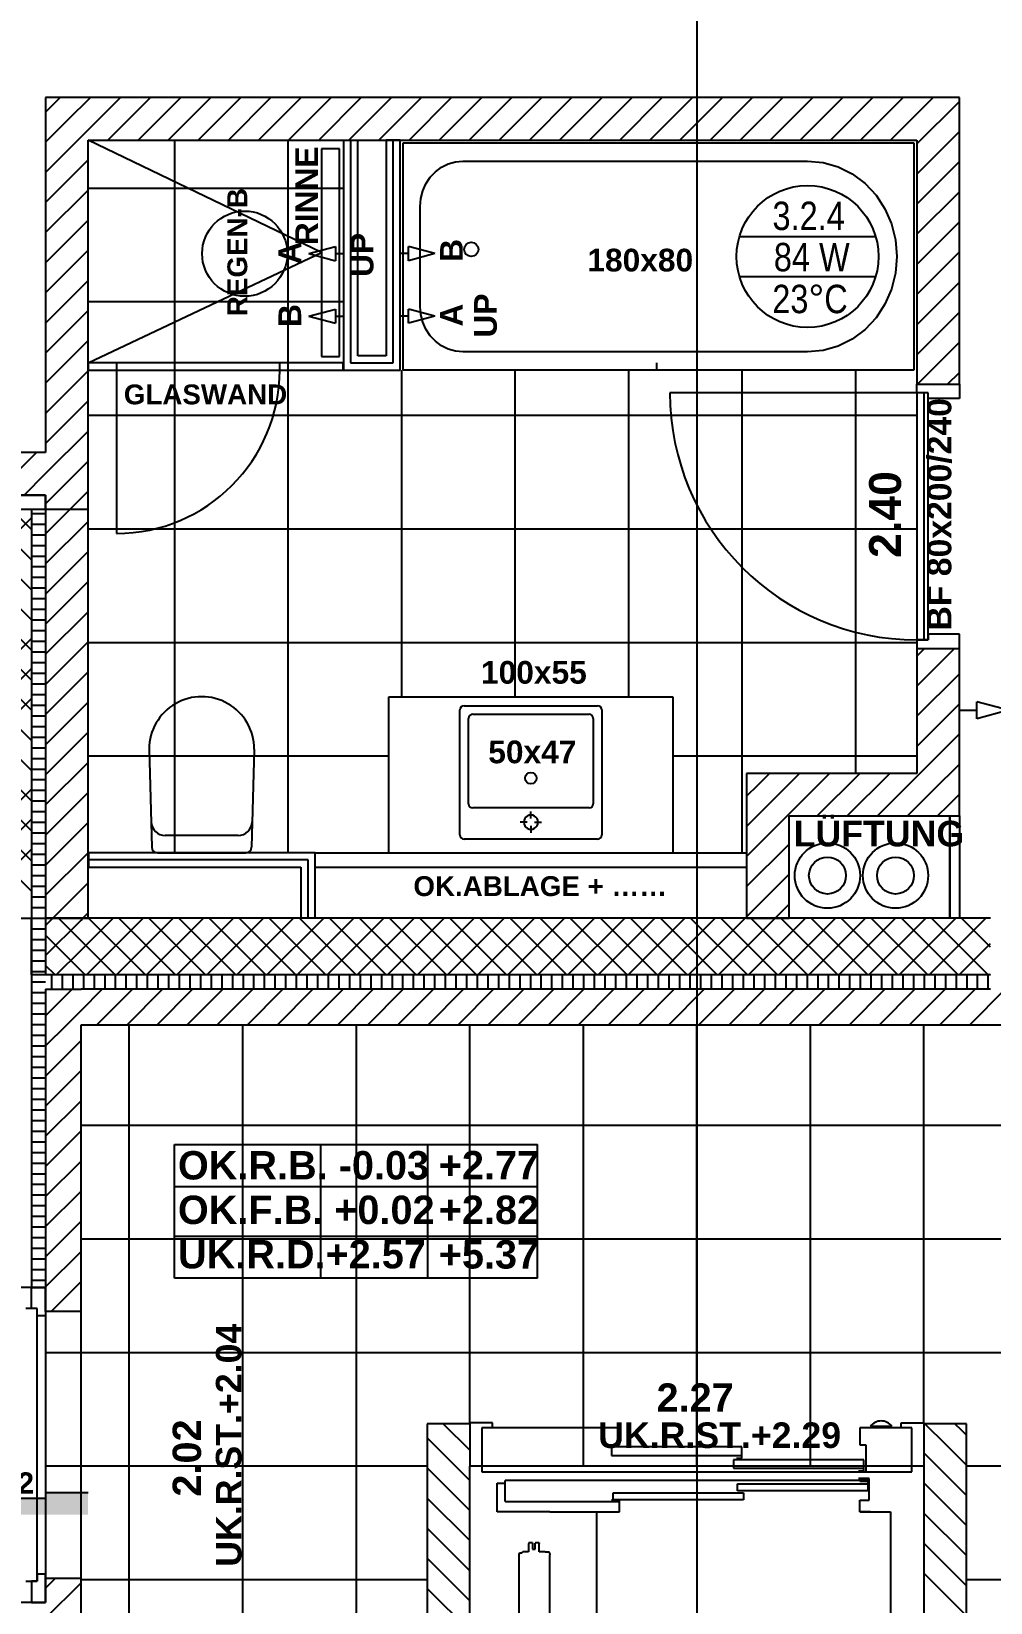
# Model space of a CAD drawing. Extents: x -13068 to 19137, y -13507 to 12485.
# Drawn here: x -2345 to 1035, y 345 to 5878 of the extents above; entities that cross this region are included whole.
import ezdxf

# ---------------------------------------------------------------- set-up
doc = ezdxf.new("R2010")
doc.units = 0
doc.header["$LTSCALE"] = 50
for name, color, linetype, lineweight, true_color in [('A04_1.OGHaus 7$0$010 Aussenwände', 9, 'Continuous', 25, 0x808080), ('A04_1.OGHaus 7$0$010 Türen', 9, 'Continuous', 25, 0x808080), ('A04_1.OGHaus 7$0$015 Innenwände', 9, 'Continuous', 25, 0x808080), ('A04_1.OGHaus 7$0$015 Innenwände Bauteilschraffuren', 9, 'Continuous', 25, 0x808080), ('A04_1.OGHaus 7$0$015 Innenwände Schichttrennlinien', 9, 'Continuous', 25, 0x808080), ('A04_1.OGHaus 7$0$060 Möbel Einbau', 9, 'Continuous', 25, 0x808080), ('A04_1.OGHaus 7$0$090 Schraffuren', 9, 'Continuous', 25, 0x808080), ('A04_1.OGHaus 7$0$090 Schraffuren Bauteilschraffuren', 9, 'Continuous', 25, 0x808080), ('A04_1.OGHaus 7$0$155 Beschriftungen Projekt', 9, 'Continuous', 25, 0x808080), ('A04_1.OGHaus 7$0$155 Beschriftungen Projekt Bauteilschraffuren', 9, 'Continuous', 25, 0x808080), ('H-RAUMNUMMERN', 240, 'Continuous', 25, 0xff003f), ('MRI XREF', 9, 'Continuous', 25, 0x808080)]:
    doc.layers.add(name, color=color, linetype=linetype, lineweight=lineweight, true_color=true_color)
doc.styles.add('MRI', font='ARIALN.TTF')
doc.styles.get("Standard").update_dxf_attribs({"font": 'ARIALN.TTF'})

# ---------------------------------------------------------------- blocks, each defined once
blk = doc.blocks.new('Blockreferenz-A0MMLJN3LK', base_point=(-11667.3, -13506.6))
at = {"layer": 'A04_1.OGHaus 7$0$010 Aussenwände', "color": 0, "linetype": 'ByBlock', "lineweight": -2}
blk.add_line((0, 11415), (0, -11415), dxfattribs=at)
at = {"layer": 'A04_1.OGHaus 7$0$010 Türen', "color": 0, "linetype": 'ByBlock', "lineweight": -2}
for p, q in [((775, 4605), (-95, 4605)), ((775, 4605), (775, 4635)), ((775, 4635), (925, 4635)), ((775, 4635), (925, 4635)), ((815, 4605), (775, 4605)), ((815, 4605), (775, 4605)), ((775, 4605), (775, 3735)), ((815, 4585), (815, 4605)), ((815, 3735), (815, 4605)), ((925, 4635), (925, 4585)), ((925, 4585), (815, 4585)), ((815, 3735), (775, 3735)), ((775, 3735), (775, 3705)), ((775, 3735), (815, 3735)), ((925, 3755), (815, 3755)), ((815, 3755), (815, 3735)), ((925, 3705), (925, 3755)), ((775, 3705), (925, 3705)), ((775, 3705), (925, 3705)), ((-2345, 1380), (-2345, 1455)), ((-2345, 1455), (-2295, 1455)), ((-2295, 1455), (-2345, 1455)), ((-2295, 1455), (-2295, 1355)), ((-2295, 1370), (-2295, 1455)), ((-2325, 1380), (-2365, 1380)), ((-2325, 1380), (-2345, 1380)), ((-2325, 1355), (-2325, 1380)), ((-2325, 420), (-2325, 1380)), ((-2295, 1355), (-2325, 1355)), ((-800, 975), (-800, 825)), ((800, 975), (800, 825)), ((-2295, 445), (-2325, 445)), ((-2325, 445), (-2325, 420)), ((-2295, 345), (-2295, 445)), ((-2365, 420), (-2325, 420)), ((-2325, 420), (-2345, 420)), ((-2345, 420), (-2345, 345)), ((-2295, 430), (-2295, 345)), ((-2345, 345), (-2295, 345)), ((-2295, 345), (-2345, 345))]:
    blk.add_line(p, q, dxfattribs=at)
blk.add_ellipse((775, 4605), major_axis=(-870, 0), ratio=1, start_param=0, end_param=1.570796, dxfattribs=at)
at = {"layer": 'A04_1.OGHaus 7$0$015 Innenwände', "color": 0, "linetype": 'ByBlock', "lineweight": -2}
for p, q in [((-2295, 5645), (-2295, 4395)), ((925, 5645), (-2295, 5645)), ((925, 4635), (925, 5645)), ((-2145, 4195), (-2145, 5495)), ((-2145, 5495), (775, 5495)), ((-1245, 5495), (-1245, 4685)), ((-1245, 5495), (-1220, 5495)), ((-1220, 5495), (-1195, 5495)), ((-1195, 4735), (-1195, 5495)), ((-1070, 5495), (-1095, 5495)), ((-1095, 5495), (-1095, 4735)), ((-1045, 5495), (-1070, 5495)), ((-1045, 4685), (-1045, 5495)), ((775, 5495), (775, 4635)), ((-2145, 4710), (-2145, 4685)), ((-1246, 4710), (-2145, 4710)), ((-1246, 4685), (-1246, 4710)), ((-1095, 4735), (-1195, 4735)), ((-2145, 4685), (-1246, 4685)), ((-1245, 4685), (-1045, 4685)), ((775, 4635), (925, 4635)), ((-2295, 4395), (-2545, 4395)), ((-2545, 4245), (-2295, 4245)), ((-2295, 4245), (-2295, 4195)), ((-2545, 4195), (-2345, 4195)), ((-2345, 4195), (-2295, 4195)), ((-2295, 4195), (-2145, 4195)), ((-2295, 4195), (-2145, 4195)), ((-2145, 2755), (-2145, 4195)), ((775, 3705), (925, 3705)), ((775, 3705), (775, 3265)), ((925, 3115), (925, 3705)), ((175, 3265), (175, 2755)), ((775, 3265), (175, 3265)), ((325, 2755), (325, 3115)), ((325, 3115), (925, 3115)), ((-2144, 2985), (-2144, 2960)), ((-1345, 2985), (-2144, 2985)), ((-2144, 2960), (-2144, 2935)), ((-2144, 2935), (-1395, 2935)), ((-1395, 2935), (-1395, 2755)), ((-1345, 2755), (-1345, 2985)), ((-2545, 2755), (-2345, 2755)), ((-2545, 2755), (-2345, 2755)), ((-2345, 2755), (-2295, 2755)), ((-2345, 2755), (-2295, 2755)), ((-2295, 2755), (-2145, 2755)), ((-2295, 2755), (-2170, 2755)), ((1035, 2755), (-2170, 2755)), ((-1370, 2755), (-1395, 2755)), ((-1345, 2755), (-1370, 2755)), ((175, 2755), (325, 2755)), ((-2170, 2380), (1120, 2380)), ((-2170, 1370), (-2170, 2380)), ((-2345, 1455), (-2545, 1455)), ((-2295, 1455), (-2345, 1455)), ((-2295, 1370), (-2295, 1455)), ((-2170, 1370), (-2295, 1370)), ((-2295, 1370), (-2295, 430)), ((-2170, 430), (-2170, 1370)), ((-950, 975), (-950, -975)), ((-800, 975), (-950, 975)), ((950, 975), (800, 975)), ((950, -975), (950, 975)), ((-800, -825), (-800, 825)), ((800, 825), (800, -825)), ((-2170, 430), (-2295, 430)), ((-2295, 430), (-2295, 345)), ((-2170, -2195), (-2170, 430)), ((-2345, 345), (-2545, 345)), ((-2295, 345), (-2345, 345))]:
    blk.add_line(p, q, dxfattribs=at)
at = {"layer": 'A04_1.OGHaus 7$0$015 Innenwände Bauteilschraffuren', "color": 0, "linetype": 'ByBlock', "lineweight": -2}
for p, q in [((-2269.1, 5619.1), (-2243.3, 5645)), ((-2216.1, 5566.1), (-2137.2, 5645)), ((-2163.1, 5513.1), (-2031.1, 5645)), ((-2075.1, 5495), (-1925.1, 5645)), ((-1969, 5495), (-1819, 5645)), ((-1862.9, 5495), (-1712.9, 5645)), ((-1756.9, 5495), (-1606.9, 5645)), ((-1650.8, 5495), (-1500.8, 5645)), ((-1544.7, 5495), (-1394.7, 5645)), ((-1438.7, 5495), (-1288.7, 5645)), ((-1332.6, 5495), (-1182.6, 5645)), ((-1226.5, 5495), (-1076.5, 5645)), ((-1120.5, 5495), (-970.5, 5645)), ((-1014.4, 5495), (-864.4, 5645)), ((-908.3, 5495), (-758.3, 5645)), ((-802.3, 5495), (-652.3, 5645)), ((-696.2, 5495), (-546.2, 5645)), ((-590.1, 5495), (-440.1, 5645)), ((-484.1, 5495), (-334.1, 5645)), ((-378, 5495), (-228, 5645)), ((-271.9, 5495), (-121.9, 5645)), ((-165.9, 5495), (-15.9, 5645)), ((-59.8, 5495), (90.2, 5645)), ((46.3, 5495), (196.3, 5645)), ((152.3, 5495), (302.3, 5645)), ((258.4, 5495), (408.4, 5645)), ((364.5, 5495), (514.5, 5645)), ((470.5, 5495), (620.5, 5645)), ((576.6, 5495), (726.6, 5645)), ((682.7, 5495), (832.7, 5645)), ((-2295, 5593.3), (-2269.1, 5619.1)), ((775, 5481.3), (925, 5631.3)), ((-2295, 5487.2), (-2216.1, 5566.1)), ((-2295, 5381.1), (-2163.1, 5513.1)), ((775, 5375.2), (925, 5525.2)), ((-2295, 5275.1), (-2145, 5425.1)), ((775, 5269.1), (925, 5419.1)), ((-2295, 5169), (-2145, 5319)), ((775, 5163.1), (925, 5313.1)), ((-2295, 5062.9), (-2145, 5212.9)), ((775, 5057), (925, 5207)), ((-2295, 4956.9), (-2145, 5106.9)), ((775, 4950.9), (925, 5100.9)), ((-2295, 4850.8), (-2145, 5000.8)), ((775, 4844.9), (925, 4994.9)), ((-2295, 4744.7), (-2145, 4894.7)), ((775, 4738.8), (925, 4888.8)), ((-2295, 4638.7), (-2145, 4788.7)), ((777.2, 4635), (925, 4782.8)), ((-2295, 4532.6), (-2145, 4682.6)), ((883.3, 4635), (925, 4676.7)), ((800.7, 3735), (800.7, 4605)), ((-2295, 4426.5), (-2145, 4576.5)), ((-2295, 4320.5), (-2145, 4470.5)), ((-2476.5, 4245), (-2326.5, 4395)), ((-2370.5, 4245), (-2295, 4320.5)), ((-2295, 4214.4), (-2145, 4364.4)), ((-2208.3, 4195), (-2145, 4258.3)), ((-2545, 3964.4), (-2345, 4164.4)), ((-2345, 4017.4), (-2522.6, 4195)), ((-2345, 4123.4), (-2416.6, 4195)), ((-2345, 4180.3), (-2295, 4180.3)), ((-2295, 4108.3), (-2208.3, 4195)), ((-2295, 4002.3), (-2145, 4152.3)), ((-2345, 3911.3), (-2545, 4111.3)), ((-2345, 4142.8), (-2295, 4142.8)), ((-2345, 4105.3), (-2295, 4105.3)), ((-2345, 4067.8), (-2295, 4067.8)), ((-2295, 3896.2), (-2145, 4046.2)), ((-2345, 3805.2), (-2545, 4005.2)), ((-2345, 4030.3), (-2295, 4030.3)), ((-2345, 3992.8), (-2295, 3992.8)), ((-2345, 3955.3), (-2295, 3955.3)), ((-2295, 3790.1), (-2145, 3940.1)), ((-2345, 3699.2), (-2545, 3899.2)), ((-2345, 3917.8), (-2295, 3917.8)), ((-2345, 3880.3), (-2295, 3880.3)), ((-2345, 3842.8), (-2295, 3842.8)), ((-2295, 3684.1), (-2145, 3834.1)), ((-2345, 3593.1), (-2545, 3793.1)), ((-2345, 3805.3), (-2295, 3805.3)), ((-2345, 3767.8), (-2295, 3767.8)), ((-2545, 3540.1), (-2345, 3740.1)), ((-2345, 3730.3), (-2295, 3730.3)), ((-2295, 3578), (-2145, 3728)), ((-2345, 3487), (-2545, 3687)), ((-2345, 3692.8), (-2295, 3692.8)), ((-2345, 3655.3), (-2295, 3655.3)), ((775, 3678.2), (801.8, 3705)), ((775, 3572.1), (907.9, 3705)), ((-2545, 3434.1), (-2345, 3634.1)), ((-2345, 3617.8), (-2295, 3617.8)), ((-2295, 3471.9), (-2145, 3621.9)), ((775, 3466), (925, 3616)), ((-2345, 3381), (-2545, 3581)), ((-2345, 3580.3), (-2295, 3580.3)), ((-2345, 3542.8), (-2295, 3542.8)), ((-2545, 3328), (-2345, 3528)), ((-2345, 3505.3), (-2295, 3505.3)), ((-2295, 3365.9), (-2145, 3515.9)), ((775, 3360), (925, 3510)), ((-2345, 3274.9), (-2545, 3474.9)), ((-2345, 3467.8), (-2295, 3467.8)), ((-2345, 3430.3), (-2295, 3430.3)), ((-2345, 3392.8), (-2295, 3392.8)), ((-2295, 3259.8), (-2145, 3409.8)), ((780.6, 3259.4), (925, 3403.9)), ((-2345, 3168.8), (-2545, 3368.8)), ((-2345, 3355.3), (-2295, 3355.3)), ((-2345, 3317.8), (-2295, 3317.8)), ((-2345, 3280.3), (-2295, 3280.3)), ((-2295, 3153.7), (-2145, 3303.7)), ((215.4, 3224.6), (255.8, 3265)), ((268.4, 3171.6), (361.8, 3265)), ((321.5, 3118.5), (467.9, 3265)), ((424, 3115), (574, 3265)), ((530, 3115), (680, 3265)), ((833.6, 3206.4), (925, 3297.8)), ((-2345, 3062.8), (-2545, 3262.8)), ((-2545, 3009.8), (-2345, 3209.8)), ((-2345, 3242.8), (-2295, 3242.8)), ((175, 3184.2), (215.4, 3224.6)), ((636.1, 3115), (780.6, 3259.4)), ((-2345, 2956.7), (-2545, 3156.7)), ((-2345, 3205.3), (-2295, 3205.3)), ((-2345, 3167.8), (-2295, 3167.8)), ((-2295, 3047.7), (-2145, 3197.7)), ((175, 3078.2), (268.4, 3171.6)), ((742.2, 3115), (833.6, 3206.4)), ((886.6, 3153.4), (925, 3191.8)), ((-2545, 2903.7), (-2345, 3103.7)), ((-2345, 3130.3), (-2295, 3130.3)), ((175, 2972.1), (321.5, 3118.5)), ((848.2, 3115), (886.6, 3153.4)), ((-2345, 2850.6), (-2545, 3050.6)), ((-2345, 3092.8), (-2295, 3092.8)), ((-2345, 3055.3), (-2295, 3055.3)), ((-2295, 2941.6), (-2145, 3091.6)), ((-2545, 2797.7), (-2345, 2997.7)), ((-2345, 3017.8), (-2295, 3017.8)), ((175, 2866), (325, 3016)), ((-2345, 2980.3), (-2295, 2980.3)), ((-2345, 2942.8), (-2295, 2942.8)), ((-2295, 2835.5), (-2145, 2985.5)), ((-2345, 2905.3), (-2295, 2905.3)), ((-2269.5, 2755), (-2145, 2879.5)), ((175, 2760), (325, 2910)), ((-2345, 2867.8), (-2295, 2867.8)), ((-2345, 2830.3), (-2295, 2830.3)), ((-2345, 2792.8), (-2295, 2792.8)), ((-2163.4, 2755), (-2145, 2773.4)), ((276.1, 2755), (325, 2803.9)), ((-2345, 2755.3), (-2295, 2755.3)), ((-2345, 2717.8), (-2295, 2717.8)), ((-2295, 2729.5), (-2269.5, 2755)), ((-2295, 2623.4), (-2170, 2748.4)), ((-2170, 2675.6), (-2249.4, 2755)), ((-2170, 2748.4), (-2163.4, 2755)), ((-2170, 2642.3), (-2057.3, 2755)), ((-2151.3, 2555), (-1951.3, 2755)), ((-1943.3, 2555), (-2143.3, 2755)), ((-2045.2, 2555), (-1845.2, 2755)), ((-1837.2, 2555), (-2037.2, 2755)), ((-1939.1, 2555), (-1739.1, 2755)), ((-1731.2, 2555), (-1931.2, 2755)), ((-1833.1, 2555), (-1633.1, 2755)), ((-1625.1, 2555), (-1825.1, 2755)), ((-1727, 2555), (-1527, 2755)), ((-1519, 2555), (-1719, 2755)), ((-1620.9, 2555), (-1420.9, 2755)), ((-1413, 2555), (-1613, 2755)), ((-1514.9, 2555), (-1314.9, 2755)), ((-1306.9, 2555), (-1506.9, 2755)), ((-1408.8, 2555), (-1208.8, 2755)), ((-1200.8, 2555), (-1400.8, 2755)), ((-1302.8, 2555), (-1102.8, 2755)), ((-1094.8, 2555), (-1294.8, 2755)), ((-1196.7, 2555), (-996.7, 2755)), ((-988.7, 2555), (-1188.7, 2755)), ((-1090.6, 2555), (-890.6, 2755)), ((-882.6, 2555), (-1082.6, 2755)), ((-984.6, 2555), (-784.6, 2755)), ((-776.6, 2555), (-976.6, 2755)), ((-878.5, 2555), (-678.5, 2755)), ((-670.5, 2555), (-870.5, 2755)), ((-772.4, 2555), (-572.4, 2755)), ((-564.4, 2555), (-764.4, 2755)), ((-666.4, 2555), (-466.4, 2755)), ((-458.4, 2555), (-658.4, 2755)), ((-560.3, 2555), (-360.3, 2755)), ((-352.3, 2555), (-552.3, 2755)), ((-454.2, 2555), (-254.2, 2755)), ((-246.2, 2555), (-446.2, 2755)), ((-348.2, 2555), (-148.2, 2755)), ((-140.2, 2555), (-340.2, 2755)), ((-242.1, 2555), (-42.1, 2755)), ((-34.1, 2555), (-234.1, 2755)), ((-136, 2555), (64, 2755)), ((72, 2555), (-128, 2755)), ((-30, 2555), (170, 2755)), ((178, 2555), (-22, 2755)), ((76.1, 2555), (276.1, 2755)), ((284.1, 2555), (84.1, 2755)), ((182.2, 2555), (382.2, 2755)), ((390.2, 2555), (190.2, 2755)), ((288.2, 2555), (488.2, 2755)), ((496.2, 2555), (296.2, 2755)), ((394.3, 2555), (594.3, 2755)), ((602.3, 2555), (402.3, 2755)), ((500.4, 2555), (700.4, 2755)), ((708.4, 2555), (508.4, 2755)), ((606.4, 2555), (806.4, 2755)), ((814.4, 2555), (614.4, 2755)), ((712.5, 2555), (912.5, 2755)), ((920.5, 2555), (720.5, 2755)), ((818.6, 2555), (1018.6, 2755)), ((1026.6, 2555), (826.6, 2755)), ((1035, 2652.6), (932.6, 2755)), ((-2345, 2680.3), (-2295, 2680.3)), ((-2170, 2569.6), (-2295, 2694.6)), ((-2049.4, 2555), (-2170, 2675.6)), ((924.6, 2555), (1035, 2665.4)), ((-2345, 2642.8), (-2295, 2642.8)), ((-2345, 2605.3), (-2295, 2605.3)), ((-2257.3, 2555), (-2170, 2642.3)), ((-2345, 2567.8), (-2295, 2567.8)), ((-2261.5, 2555), (-2295, 2588.5)), ((-2274.3, 2555), (-2274.3, 2505)), ((-2236.8, 2555), (-2236.8, 2505)), ((-2199.3, 2555), (-2199.3, 2505)), ((-2155.4, 2555), (-2170, 2569.6)), ((-2161.8, 2555), (-2161.8, 2505)), ((-2124.3, 2555), (-2124.3, 2505)), ((-2086.8, 2555), (-2086.8, 2505)), ((-2049.3, 2555), (-2049.3, 2505)), ((-2011.8, 2555), (-2011.8, 2505)), ((-1974.3, 2555), (-1974.3, 2505)), ((-1936.8, 2555), (-1936.8, 2505)), ((-1899.3, 2555), (-1899.3, 2505)), ((-1861.8, 2555), (-1861.8, 2505)), ((-1824.3, 2555), (-1824.3, 2505)), ((-1786.8, 2555), (-1786.8, 2505)), ((-1749.3, 2555), (-1749.3, 2505)), ((-1711.8, 2555), (-1711.8, 2505)), ((-1674.3, 2555), (-1674.3, 2505)), ((-1636.8, 2555), (-1636.8, 2505)), ((-1599.3, 2555), (-1599.3, 2505)), ((-1561.8, 2555), (-1561.8, 2505)), ((-1524.3, 2555), (-1524.3, 2505)), ((-1486.8, 2555), (-1486.8, 2505)), ((-1449.3, 2555), (-1449.3, 2505)), ((-1411.8, 2555), (-1411.8, 2505)), ((-1374.3, 2555), (-1374.3, 2505)), ((-1336.8, 2555), (-1336.8, 2505)), ((-1299.3, 2555), (-1299.3, 2505)), ((-1261.8, 2555), (-1261.8, 2505)), ((-1224.3, 2555), (-1224.3, 2505)), ((-1186.8, 2555), (-1186.8, 2505)), ((-1149.3, 2555), (-1149.3, 2505)), ((-1111.8, 2555), (-1111.8, 2505)), ((-1074.3, 2555), (-1074.3, 2505)), ((-1036.8, 2555), (-1036.8, 2505)), ((-999.3, 2555), (-999.3, 2505)), ((-961.8, 2555), (-961.8, 2505)), ((-924.3, 2555), (-924.3, 2505)), ((-886.8, 2555), (-886.8, 2505)), ((-849.3, 2555), (-849.3, 2505)), ((-811.8, 2555), (-811.8, 2505)), ((-774.3, 2555), (-774.3, 2505)), ((-736.8, 2555), (-736.8, 2505)), ((-699.3, 2555), (-699.3, 2505)), ((-661.8, 2555), (-661.8, 2505)), ((-624.3, 2555), (-624.3, 2505)), ((-586.8, 2555), (-586.8, 2505)), ((-549.3, 2555), (-549.3, 2505)), ((-511.8, 2555), (-511.8, 2505)), ((-474.3, 2555), (-474.3, 2505)), ((-436.8, 2555), (-436.8, 2505)), ((-399.3, 2555), (-399.3, 2505)), ((-361.8, 2555), (-361.8, 2505)), ((-324.3, 2555), (-324.3, 2505)), ((-286.8, 2555), (-286.8, 2505)), ((-249.3, 2555), (-249.3, 2505)), ((-211.8, 2555), (-211.8, 2505)), ((-174.3, 2555), (-174.3, 2505)), ((-136.8, 2555), (-136.8, 2505)), ((-99.3, 2555), (-99.3, 2505)), ((-61.8, 2555), (-61.8, 2505)), ((-24.3, 2555), (-24.3, 2505)), ((13.2, 2555), (13.2, 2505)), ((50.7, 2555), (50.7, 2505)), ((88.2, 2555), (88.2, 2505)), ((125.7, 2555), (125.7, 2505)), ((163.2, 2555), (163.2, 2505)), ((200.7, 2555), (200.7, 2505)), ((238.2, 2555), (238.2, 2505)), ((275.7, 2555), (275.7, 2505)), ((313.2, 2555), (313.2, 2505)), ((350.7, 2555), (350.7, 2505)), ((388.2, 2555), (388.2, 2505)), ((425.7, 2555), (425.7, 2505)), ((463.2, 2555), (463.2, 2505)), ((500.7, 2555), (500.7, 2505)), ((538.2, 2555), (538.2, 2505)), ((575.7, 2555), (575.7, 2505)), ((613.2, 2555), (613.2, 2505)), ((650.7, 2555), (650.7, 2505)), ((688.2, 2555), (688.2, 2505)), ((725.7, 2555), (725.7, 2505)), ((763.2, 2555), (763.2, 2505)), ((800.7, 2555), (800.7, 2505)), ((838.2, 2555), (838.2, 2505)), ((875.7, 2555), (875.7, 2505)), ((913.2, 2555), (913.2, 2505)), ((950.7, 2555), (950.7, 2505)), ((988.2, 2555), (988.2, 2505)), ((1025.7, 2555), (1025.7, 2505)), ((1030.7, 2555), (1035, 2559.3)), ((-2345, 2530.3), (-2295, 2530.3)), ((-2345, 2492.8), (-2295, 2492.8)), ((-2295, 2411.3), (-2201.3, 2505)), ((-2170, 2430.2), (-2095.2, 2505)), ((-2114.1, 2380), (-1989.1, 2505)), ((-2008.1, 2380), (-1883.1, 2505)), ((-1902, 2380), (-1777, 2505)), ((-1795.9, 2380), (-1670.9, 2505)), ((-1689.9, 2380), (-1564.9, 2505)), ((-1583.8, 2380), (-1458.8, 2505)), ((-1477.8, 2380), (-1352.8, 2505)), ((-1371.7, 2380), (-1246.7, 2505)), ((-1265.6, 2380), (-1140.6, 2505)), ((-1159.6, 2380), (-1034.6, 2505)), ((-1053.5, 2380), (-928.5, 2505)), ((-947.4, 2380), (-822.4, 2505)), ((-841.4, 2380), (-716.4, 2505)), ((-735.3, 2380), (-610.3, 2505)), ((-629.2, 2380), (-504.2, 2505)), ((-523.2, 2380), (-398.2, 2505)), ((-417.1, 2380), (-292.1, 2505)), ((-311, 2380), (-186, 2505)), ((-205, 2380), (-80, 2505)), ((-98.9, 2380), (26.1, 2505)), ((7.2, 2380), (132.2, 2505)), ((113.2, 2380), (238.2, 2505)), ((219.3, 2380), (344.3, 2505)), ((325.4, 2380), (450.4, 2505)), ((431.4, 2380), (556.4, 2505)), ((537.5, 2380), (662.5, 2505)), ((643.6, 2380), (768.6, 2505)), ((749.6, 2380), (874.6, 2505)), ((855.7, 2380), (980.7, 2505)), ((961.8, 2380), (1086.8, 2505)), ((-2345, 2455.3), (-2295, 2455.3)), ((-2345, 2417.8), (-2295, 2417.8)), ((-2345, 2380.3), (-2295, 2380.3)), ((-2295, 2305.2), (-2220.2, 2380)), ((-2220.2, 2380), (-2170, 2430.2)), ((-2345, 2342.8), (-2295, 2342.8)), ((-2295, 2199.1), (-2170, 2324.1)), ((-2345, 2305.3), (-2295, 2305.3)), ((-2345, 2267.8), (-2295, 2267.8)), ((-2345, 2230.3), (-2295, 2230.3)), ((-2295, 2093.1), (-2170, 2218.1)), ((-2345, 2192.8), (-2295, 2192.8)), ((-2345, 2155.3), (-2295, 2155.3)), ((-2345, 2117.8), (-2295, 2117.8)), ((-2295, 1987), (-2170, 2112)), ((-2345, 2080.3), (-2295, 2080.3)), ((-2345, 2042.8), (-2295, 2042.8)), ((-2345, 2005.3), (-2295, 2005.3)), ((-2295, 1880.9), (-2170, 2005.9)), ((-2345, 1967.8), (-2295, 1967.8)), ((-2345, 1930.3), (-2295, 1930.3)), ((-2345, 1892.8), (-2295, 1892.8)), ((-2295, 1774.9), (-2170, 1899.9)), ((-2345, 1855.3), (-2295, 1855.3)), ((-2345, 1817.8), (-2295, 1817.8)), ((-2345, 1780.3), (-2295, 1780.3)), ((-2295, 1668.8), (-2170, 1793.8)), ((-2345, 1742.8), (-2295, 1742.8)), ((-2345, 1705.3), (-2295, 1705.3)), ((-2345, 1667.8), (-2295, 1667.8)), ((-2295, 1562.8), (-2170, 1687.8)), ((-2345, 1630.3), (-2295, 1630.3)), ((-2345, 1592.8), (-2295, 1592.8)), ((-2345, 1555.3), (-2295, 1555.3)), ((-2295, 1456.7), (-2170, 1581.7)), ((-2345, 1517.8), (-2295, 1517.8)), ((-2345, 1480.3), (-2295, 1480.3)), ((-2275.6, 1370), (-2170, 1475.6)), ((-893.6, 975), (-800, 881.4)), ((803.4, 975), (876.7, 901.7)), ((909.5, 975), (929.8, 954.8)), ((929.8, 954.8), (950, 934.5)), ((-950, 925.3), (-800, 775.3)), ((876.7, 901.7), (950, 828.4)), ((800, 872.4), (823.7, 848.7)), ((823.7, 848.7), (950, 722.4)), ((-950, 819.2), (-800, 669.2)), ((800, 766.3), (950, 616.3)), ((-950, 713.2), (-800, 563.2)), ((800, 660.2), (950, 510.2)), ((-950, 607.1), (-800, 457.1)), ((800, 554.2), (950, 404.2)), ((-950, 501.1), (-800, 351.1)), ((800, 448.1), (950, 298.1)), ((-2295, 396), (-2261, 430)), ((-2295, 290), (-2170, 415)), ((-950, 395), (-800, 245))]:
    blk.add_line(p, q, dxfattribs=at)
at = {"layer": 'A04_1.OGHaus 7$0$015 Innenwände Schichttrennlinien', "color": 0, "linetype": 'ByBlock', "lineweight": -2}
for p, q in [((-1220, 5495), (-1220, 4710)), ((-1070, 4710), (-1070, 5495)), ((-1220, 4710), (-1070, 4710)), ((-2345, 4195), (-2345, 2755)), ((-2295, 4195), (-2295, 2755)), ((-1370, 2960), (-2144, 2960)), ((-1370, 2755), (-1370, 2960)), ((-2345, 2755), (-2345, 2555)), ((-2170, 2755), (-2295, 2755)), ((-2295, 2755), (-2295, 2555)), ((-2345, 2555), (-2345, 2505)), ((-2170, 2555), (-2295, 2555)), ((1035, 2555), (-2170, 2555)), ((-2345, 2505), (-2345, 1455)), ((-2295, 2505), (-2170, 2505)), ((-2295, 2505), (-2295, 2380)), ((1035, 2505), (-2170, 2505)), ((-2295, 2380), (-2295, 1455))]:
    blk.add_line(p, q, dxfattribs=at)
at = {"layer": 'A04_1.OGHaus 7$0$060 Möbel Einbau', "color": 0, "linetype": 'ByBlock', "lineweight": -2}
for p, q in [((-1322.8, 5098.6), (-2145, 5495)), ((-1035, 4685), (-1035, 5485)), ((-1035, 5485), (765, 5485)), ((765, 5485), (765, 4685)), ((-939.9, 5363.8), (-921.4, 5383.6)), ((-921.4, 5383.6), (-900, 5399.6)), ((-900, 5399.6), (-876.3, 5411.4)), ((-876.3, 5411.4), (-851, 5418.6)), ((-851, 5418.6), (-825, 5421)), ((-825, 5421), (390, 5421)), ((390, 5421), (444.7, 5415.9)), ((444.7, 5415.9), (497.7, 5400.7)), ((497.7, 5400.7), (547.5, 5376)), ((547.5, 5376), (592.5, 5342.4)), ((-972.7, 5288.8), (-966, 5315.7)), ((-966, 5315.7), (-954.9, 5341)), ((-954.9, 5341), (-939.9, 5363.8)), ((592.5, 5342.4), (631.3, 5301)), ((-975, 5261), (-972.7, 5288.8)), ((-975, 4909), (-975, 5261)), ((631.3, 5301), (662.8, 5253)), ((662.8, 5253), (686, 5199.9)), ((686, 5199.9), (700.2, 5143.3)), ((-2145, 4710), (-1322.8, 5098.6)), ((-1367, 5095), (-1273.7, 5120)), ((-1367, 5095), (-1273.7, 5070)), ((-1273.7, 5120), (-1273.7, 5070)), ((-1273.7, 5095), (-1245, 5095)), ((-1016.3, 5095), (-1045, 5095)), ((-923, 5095), (-1016.3, 5120)), ((-1016.3, 5070), (-1016.3, 5120)), ((-923, 5095), (-1016.3, 5070)), ((700.2, 5143.3), (705, 5085)), ((705, 5085), (700.2, 5026.7)), ((700.2, 5026.7), (686, 4970.1)), ((686, 4970.1), (662.8, 4917)), ((-1367, 4875), (-1273.7, 4900)), ((-1367, 4875), (-1273.7, 4850)), ((-1273.7, 4900), (-1273.7, 4850)), ((-1273.7, 4875), (-1245, 4875)), ((-1016.3, 4875), (-1045, 4875)), ((-923, 4875), (-1016.3, 4900)), ((-1016.3, 4850), (-1016.3, 4900)), ((-923, 4875), (-1016.3, 4850)), ((-972.7, 4881.2), (-975, 4909)), ((-966, 4854.3), (-972.7, 4881.2)), ((631.3, 4869), (592.5, 4827.6)), ((662.8, 4917), (631.3, 4869)), ((-954.9, 4829), (-966, 4854.3)), ((-939.9, 4806.2), (-954.9, 4829)), ((592.5, 4827.6), (547.5, 4794)), ((-921.4, 4786.4), (-939.9, 4806.2)), ((-900, 4770.4), (-921.4, 4786.4)), ((-876.3, 4758.6), (-900, 4770.4)), ((-851, 4751.4), (-876.3, 4758.6)), ((497.7, 4769.3), (444.7, 4754.1)), ((547.5, 4794), (497.7, 4769.3)), ((-2045, 4710), (-2045, 4110)), ((-1470, 4685), (-1470, 4710)), ((-825, 4749), (-851, 4751.4)), ((390, 4749), (-825, 4749)), ((-140.6, 4685), (-140.6, 4710)), ((444.7, 4754.1), (390, 4749)), ((765, 4685), (-1035, 4685)), ((-1085, 2985), (-1085, 3535)), ((-1085, 3535), (-85, 3535)), ((-835, 3048.1), (-835, 3488.1)), ((-820, 3503.1), (-350, 3503.1)), ((-335, 3488.1), (-335, 3048.1)), ((-85, 3535), (-85, 2985)), ((925, 3487.3), (986.5, 3487.3)), ((1098.5, 3487.3), (986.5, 3517.3)), ((986.5, 3457.3), (986.5, 3517.3)), ((1098.5, 3487.3), (986.5, 3457.3)), ((-805, 3158.1), (-805, 3458.1)), ((-790, 3473.1), (-380, 3473.1)), ((-365, 3458.1), (-365, 3158.1)), ((-1930, 3350), (-1920.7, 3004.6)), ((-1560, 3350), (-1569.3, 3004.6)), ((-380, 3143.1), (-790, 3143.1)), ((-585, 3105.6), (-585, 3130.6)), ((-1616.9, 3046.2), (-1873.1, 3046.2)), ((-597.5, 3093.1), (-622.5, 3093.1)), ((-585, 3080.6), (-585, 3055.6)), ((-572.5, 3093.1), (-547.5, 3093.1)), ((-350, 3033.1), (-820, 3033.1)), ((-1900.9, 2985), (-1589.1, 2985)), ((-1345, 2985), (175, 2985)), ((-1345, 2935), (175, 2935)), ((-720, 978), (-800, 978)), ((-800, 978), (-800, 878)), ((-272.9, 960), (-757.6, 960)), ((-757.6, 960), (-757.6, 805)), ((-720, 960), (-720, 978)), ((-272.9, 900), (-272.9, 960)), ((757.6, 960), (574.1, 960)), ((574.1, 960), (574.1, 900)), ((687, 965), (611.8, 965)), ((720, 960), (720, 978)), ((720, 978), (800, 978)), ((757.6, 805), (757.6, 960)), ((800, 978), (800, 878)), ((-301.2, 900), (-272.9, 900)), ((158.1, 893), (-301.2, 893)), ((-301.2, 893), (-301.2, 863)), ((158.1, 854), (158.1, 893)), ((574.1, 900), (594.8, 900)), ((594.8, 900), (594.8, 805)), ((-301.2, 863), (158.1, 863)), ((588.2, 848), (128.9, 848)), ((128.9, 848), (128.9, 818)), ((139.3, 854), (158.1, 854)), ((588.2, 809), (588.2, 848)), ((800, 825), (-800, 825)), ((-757.6, 805), (594.8, 805)), ((602.4, 775), (-675.3, 775)), ((-675.3, 701), (-675.3, 775)), ((128.9, 818), (588.2, 818)), ((569.4, 809), (588.2, 809)), ((607.1, 782), (569.4, 782)), ((594.8, 805), (729.4, 805)), ((607.1, 706), (607.1, 782)), ((729.4, 805), (757.6, 805)), ((-704, 665), (-704, 765)), ((-704, 765), (-675.3, 765)), ((-294.6, 707), (-294.6, 732)), ((-294.6, 732), (164.7, 732)), ((143.1, 738), (143.1, 763)), ((143.1, 763), (602.4, 763)), ((602.4, 738), (143.1, 738)), ((164.7, 732), (164.7, 707)), ((574.1, 772), (602.4, 772)), ((602.4, 772), (602.4, 738)), ((-517.6, 665), (-704, 665)), ((-675.3, 701), (-272.9, 701)), ((-517.6, 665), (-272.9, 665)), ((-352.9, -735), (-352.9, 665)), ((-352.9, 665), (-272.9, 665)), ((-272.9, 706), (-301.2, 706)), ((164.7, 707), (-294.6, 707)), ((-272.9, 665), (-272.9, 706)), ((574.1, 665), (574.1, 706)), ((574.1, 706), (607.1, 706)), ((574.1, 665), (682.4, 665)), ((611.8, 665), (574.1, 665)), ((682.4, 665), (682.4, -735)), ((-592.5, 553.3), (-592.9, 553.3)), ((-592.9, 553.3), (-592.9, 523.5)), ((-579.8, 555.5), (-592.5, 555.5)), ((-592.5, 555.5), (-592.5, 553.3)), ((-579.8, 555.5), (-578.8, 554.5)), ((-578.8, 554.5), (-578.8, 533)), ((-568.5, 555.5), (-569.4, 554.5)), ((-569.4, 533), (-569.4, 554.5)), ((-555.8, 555.5), (-568.5, 555.5)), ((-555.8, 555.5), (-555.8, 553.3)), ((-555.3, 553.3), (-555.8, 553.3)), ((-555.3, 523.5), (-555.3, 553.3)), ((-627.8, 513.8), (-627.8, -583.8)), ((-617.4, 519.5), (-622.4, 519.5)), ((-617.4, 522.5), (-613.2, 522.5)), ((-617.4, 522.5), (-617.4, 519.5)), ((-592.9, 523.5), (-613.2, 523.5)), ((-613.2, 523.5), (-613.2, 522.5)), ((-578.8, 533), (-569.4, 533)), ((-535.1, 523.5), (-555.3, 523.5)), ((-535.1, 523.5), (-535.1, 522.5)), ((-523, 522.5), (-535.1, 522.5)), ((-517.6, 516.8), (-517.6, 513.5)), ((-517.6, -583.5), (-517.6, 513.5))]:
    blk.add_line(p, q, dxfattribs=at)
for centre, radius in [((-1593.4, 5095), 150), ((-795, 5110), 25), ((-585, 3248.1), 20), ((460, 2905), 115), ((700, 2905), 115), ((460, 2905), 65), ((700, 2905), 65)]:
    blk.add_circle(centre, radius, dxfattribs=at)
for centre, major_axis, ratio, start_param, end_param in [((-2045, 4685), (0, -575), 1, 0, 1.570796), ((-1745, 3350), (185, 0), 1, 0, 3.141593), ((-820, 3488.1), (0, 15), 1, 0, 1.570796), ((-350, 3488.1), (15, 0), 1, 0, 1.570796), ((-790, 3458.1), (0, 15), 1, 0, 1.570796), ((-380, 3458.1), (15, 0), 1, 0, 1.570796), ((-790, 3158.1), (-15, 0), 1, 0, 1.570796), ((-380, 3158.1), (0, -15), 1, 0, 1.570796), ((-585, 3093.1), (25, 0), 1, 0, 3.141593), ((-1873.1, 3096.2), (-50, -1.4), 1, 0, 1.543814), ((-1616.9, 3096.2), (0, -50), 1, 0, 1.543814), ((-820, 3048.1), (-15, 0), 1, 0, 1.570796), ((-585, 3093.1), (-25, 0), 1, 0, 3.141593), ((-350, 3048.1), (0, -15), 1, 0, 1.570796), ((-1900.9, 3005.2), (0, 20.2), 0.977697, 1.598761, 3.141593), ((-1589.1, 3005.2), (0, 20.2), 0.977697, 3.141593, 4.684424), ((649.4, 933.9), (0, 50.7), 0.941176, 5.373937, 7.192434), ((-622.4, 513.8), (0, 5.7), 0.941176, 0, 1.570796), ((-523, 516.8), (0, 5.7), 0.941176, 4.712389, 6.283185)]:
    blk.add_ellipse(centre, major_axis=major_axis, ratio=ratio, start_param=start_param, end_param=end_param, dxfattribs=at)
at = {"layer": 'A04_1.OGHaus 7$0$090 Schraffuren', "color": 0, "linetype": 'ByBlock', "lineweight": -2}
for p, q in [((-1840, 2985), (-1840, 5495)), ((-1440, 2985), (-1440, 5495)), ((-1245, 5325), (-2145, 5325)), ((-1245, 4925), (-2145, 4925)), ((-1040, 3535), (-1040, 4685)), ((-640, 3535), (-640, 4685)), ((-240, 3535), (-240, 4685)), ((160, 2985), (160, 4685)), ((560, 3265), (560, 4685)), ((775, 4525), (-2145, 4525)), ((775, 4125), (-2145, 4125)), ((775, 3725), (-2145, 3725)), ((-1085, 3325), (-2144.5, 3325)), ((775, 3325), (-85, 3325)), ((-2000, -145), (-2000, 2380)), ((-1600, -145), (-1600, 2380)), ((-1200, -145), (-1200, 2380)), ((-800, 975), (-800, 2380)), ((-400, 825), (-400, 2380)), ((0, 825), (0, 2380)), ((400, 825), (400, 2380)), ((800, 975), (800, 2380)), ((2170, 2025), (-2170, 2025)), ((2170, 1625), (-2170, 1625)), ((2295, 1225), (-2295, 1225)), ((-949.9, 825), (-2295, 825)), ((2295, 825), (950, 825)), ((-950.3, 425), (-2170, 425)), ((2170, 425), (950, 425))]:
    blk.add_line(p, q, dxfattribs=at)
at = {"layer": 'A04_1.OGHaus 7$0$090 Schraffuren Bauteilschraffuren', "color": 0, "linetype": 'ByBlock', "lineweight": -2}
for p, q in [((-1258.8, 5464), (-1322.8, 5464)), ((-1322.8, 5464), (-1322.8, 4733.1)), ((-1258.8, 4733.1), (-1258.8, 5464)), ((-1322.8, 4733.1), (-1258.8, 4733.1)), ((-2295, 4245), (-2545, 4245)), ((-2295, 4195), (-2295, 4245)), ((-2545, 4195), (-2295, 4195)), ((325, 3115), (891.9, 3115)), ((325, 2755), (325, 3115)), ((891.9, 2755), (891.9, 3115)), ((891.9, 3115), (925, 3115)), ((891.9, 3115), (891.9, 2755)), ((925, 3115), (925, 2755)), ((-2345, 2755), (-2295, 2755)), ((-2345, 2555), (-2345, 2755)), ((-2295, 2755), (-2295, 2555)), ((891.9, 2755), (325, 2755)), ((925, 2755), (891.9, 2755)), ((-2295, 2555), (-2345, 2555))]:
    blk.add_line(p, q, dxfattribs=at)
at = {"layer": 'A04_1.OGHaus 7$0$155 Beschriftungen Projekt', "color": 0, "linetype": 'ByBlock', "lineweight": -2}
for p, q in [((-1841, 1958.2), (-561.8, 1958.2)), ((-1841, 1486.8), (-1841, 1958.2)), ((-1325.7, 1958.2), (-1325.7, 1486.8)), ((-949.6, 1958.2), (-949.6, 1486.8)), ((-561.8, 1486.8), (-561.8, 1958.2)), ((-1841, 1810.3), (-561.8, 1810.3)), ((-561.8, 1634.4), (-1841, 1634.4)), ((-561.8, 1486.8), (-1841, 1486.8)), ((-2295, 732.9), (-2145, 732.9)), ((-2495, 712.9), (-2295, 712.9))]:
    blk.add_line(p, q, dxfattribs=at)
at = {"layer": 'A04_1.OGHaus 7$0$155 Beschriftungen Projekt Bauteilschraffuren', "color": 0, "linetype": 'ByBlock', "lineweight": -2}
for points in [[(-2295, 655.1), (-2295, 732.9), (-2145, 655.1)], [(-2145, 655.1), (-2295, 732.9), (-2145, 732.9)], [(-2495, 655.1), (-2495, 712.9), (-2295, 655.1)], [(-2295, 655.1), (-2495, 712.9), (-2295, 712.9)]]:
    blk.add_solid(points, dxfattribs=at)
at = {"layer": 'A04_1.OGHaus 7$0$155 Beschriftungen Projekt', "color": 0, "lineweight": -2, "attachment_point": 1, "rotation": 90}
for s, insert, char_height in [('{\\fArial|b1|i0;RINNE}', (-1414.9, 5124.8), 80), ('{\\fArial|b1|i0;REGEN-B}', (-1654.4, 4874.9), 70), ('{\\fArial|b1|i0;UP}', (-1219.9, 5013), 80), ('{\\fArial|b1|i0;A}', (-1474.4, 5057.2), 80), ('{\\fArial|b1|i0;B}', (-904.8, 5065.9), 80), ('{\\fArial|b1|i0;UP}', (-785, 4799.5), 80), ('{\\fArial|b1|i0;B}', (-1474.4, 4836.7), 80), ('{\\fArial|b1|i0;A}', (-904.8, 4838.3), 80), ('{\\fArial|b1|i0;BF 80x200/240}', (811.6, 3767.9), 85), ('{\\fArial|b1|i0;2.40}', (606.9, 4023.4), 112.5), ('{\\fArial|b1|i0;UK.R.ST.+2.04}', (-1695, 471.2), 90), ('{\\fArial|b1|i0;2.02}', (-1847.2, 718.2), 100)]:
    blk.add_mtext(s, dxfattribs=dict(at, insert=insert, char_height=char_height))
at = {"layer": 'A04_1.OGHaus 7$0$155 Beschriftungen Projekt', "color": 0, "lineweight": -2, "attachment_point": 1}
for s, insert, char_height in [('{\\fArial|b1|i0;180x80}', (-386, 5112.3), 80), ('{\\fArial|b1|i0;GLASWAND}', (-2019.3, 4634.4), 70), ('{\\fArial|b1|i0;100x55}', (-760.8, 3660.7), 80), ('{\\fArial|b1|i0;50x47}', (-735.2, 3380.5), 80), ('{\\fArial|b1|i0;LÜFTUNG}', (341.2, 3097.9), 90), ('{\\fArial|b1|i0;OK.ABLAGE + ……}', (-998.9, 2902.9), 70), ('{\\fArial|b1|i0;OK.R.B. -0.03}', (-1828.7, 1934.9), 100), ('{\\fArial|b1|i0;+2.77}', (-909.5, 1935.2), 100), ('{\\fArial|b1|i0;OK.F.B. +0.02}', (-1828.7, 1778), 100), ('{\\fArial|b1|i0;+2.82}', (-909.5, 1778.2), 100), ('{\\fArial|b1|i0;UK.R.D.+2.57}', (-1828.4, 1621.8), 100), ('{\\fArial|b1|i0;+5.37}', (-909.5, 1621.3), 100), ('{\\fArial|b1|i0;2.27}', (-142.2, 1116.8), 100), ('{\\fArial|b1|i0;UK.R.ST.+2.29}', (-347.7, 979.4), 90), ('{\\fArial|b1|i0;2}', (-2394, 803.6), 75)]:
    blk.add_mtext(s, dxfattribs=dict(at, insert=insert, char_height=char_height))

msp = doc.modelspace()

# ---------------------------------------------------------------- linework, layer by layer
at = {"layer": 'H-RAUMNUMMERN'}
for p, q in [((150, 5155), (630, 5155)), ((150, 5015), (630, 5015))]:
    msp.add_line(p, q, dxfattribs=at)
msp.add_circle((390, 5085), 250, dxfattribs=at)

# ---------------------------------------------------------------- block references
at = {"layer": 'MRI XREF'}
msp.add_blockref('Blockreferenz-A0MMLJN3LK', (-11667.3, -13506.6), dxfattribs=at)

# ---------------------------------------------------------------- texts
at = {"layer": 'H-RAUMNUMMERN', "insert": (393.8, 5227.5), "char_height": 100, "width": 327.856, "attachment_point": 5, "style": 'MRI'}
msp.add_mtext('3.2.4', dxfattribs=at)
at = {"layer": 'H-RAUMNUMMERN', "color": 7, "insert": (404.9, 5082.2), "char_height": 100, "width": 439.887, "attachment_point": 5, "style": 'MRI'}
msp.add_mtext('84 W', dxfattribs=at)
at = {"layer": 'H-RAUMNUMMERN', "color": 161, "true_color": 0x7f9fff, "insert": (398.6, 4934.8), "char_height": 100, "width": 302.467, "attachment_point": 5, "style": 'MRI'}
msp.add_mtext('23°C', dxfattribs=at)

doc.saveas('drawing.dxf')
